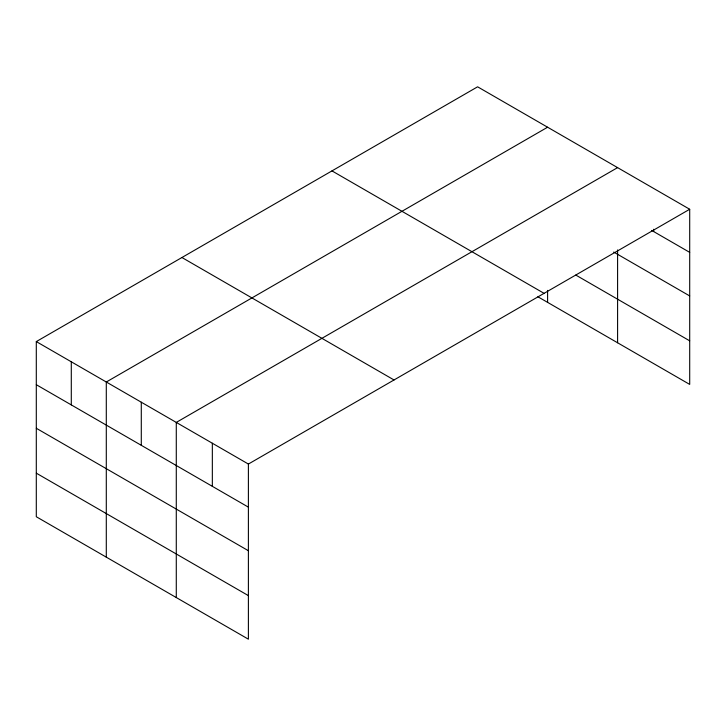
<?xml version="1.0" encoding="UTF-8"?>
<svg xmlns="http://www.w3.org/2000/svg" width="726" height="726" viewBox="0 0 726 726"><rect width="100%" height="100%" fill="white"/><g stroke="black" fill="none" stroke-linecap="round" stroke-linejoin="round"><path stroke-width="1.09" d="M689.7 209.26L248.392 464.05L248.392 639.189L36.3 516.74L36.3 341.592L477.608 86.811L689.7 209.26L689.7 384.408L537.875 296.752M547.595 127.222L106.295 382.003L106.295 557.151M617.59 167.624L176.282 422.414L176.282 597.552M651.694 230.423L689.7 252.367M613.697 252.058L689.7 295.936M575.791 275.063L689.7 340.83M331.973 170.891L544.073 293.34M181.927 257.512L394.027 379.97M36.3 341.592L248.392 464.05M36.3 384.698L248.392 507.147M36.3 428.267L248.392 550.725M36.3 473.161L248.392 595.619M653.645 229.28L653.645 231.549M617.59 249.944L617.59 342.772M547.595 290.382L547.595 302.361M212.337 443.232L212.337 486.329M141.289 402.204L141.289 445.31M71.293 361.802L71.293 404.899"/></g></svg>
